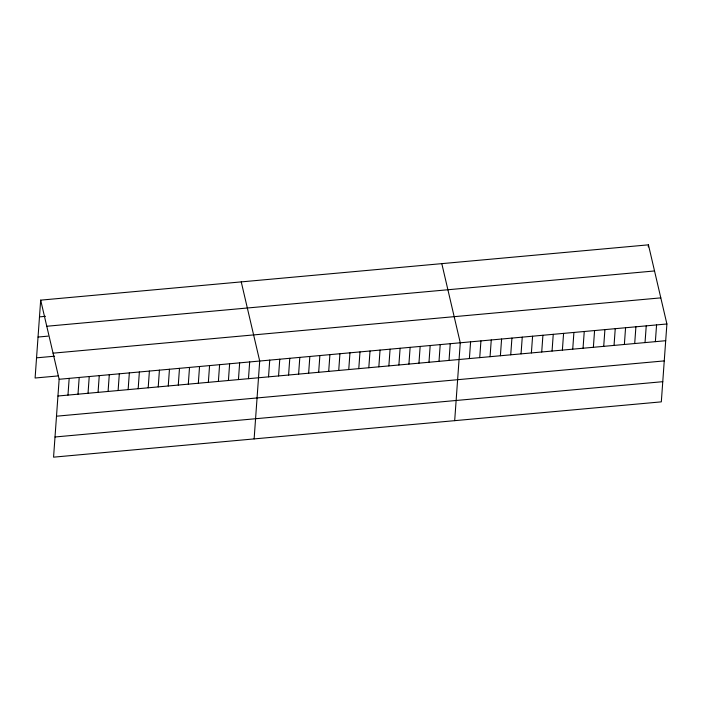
<?xml version="1.0" encoding="UTF-8"?>
<svg xmlns="http://www.w3.org/2000/svg" width="702" height="702" viewBox="0 0 702 702"><rect width="100%" height="100%" fill="white"/><g stroke="black" fill="none" stroke-linecap="round" stroke-linejoin="round"><path stroke-width="1.05" d="M40.681 300.14L59.144 379.282L53.563 457.16L661.319 401.86L666.9 323.982L648.437 244.84L40.681 300.14L35.1 378.018L58.161 375.921M67.971 395.103L69.173 378.369M78.001 394.191L79.203 377.457M88.031 393.278L89.233 376.544M98.061 392.365L99.254 375.631M108.09 391.453L109.284 374.719M118.111 390.54L119.314 373.806M128.141 389.628L129.344 372.894M138.171 388.715L139.373 371.981M148.201 387.802L149.394 371.068M158.222 386.89L159.424 370.156M168.252 385.977L169.454 369.243M178.282 385.065L179.484 368.331M188.311 384.152L189.514 367.418M198.341 383.239L199.535 366.505M208.362 382.327L209.565 365.593M218.392 381.414L219.594 364.68M228.422 380.502L229.624 363.768M238.452 379.589L239.645 362.855M248.482 378.676L249.675 361.942M254.124 438.917L259.705 361.03L241.242 281.888M268.533 376.851L269.735 360.117M278.562 375.939L279.765 359.205M288.592 375.026L289.786 358.292M298.613 374.113L299.815 357.379M308.643 373.21L309.845 356.467M318.673 372.297L319.875 355.554M328.703 371.384L329.905 354.642M338.733 370.472L339.926 353.729M348.754 369.559L349.956 352.816M358.783 368.647L359.986 351.904M368.813 367.734L370.015 351M378.843 366.821L380.036 350.087M388.873 365.909L390.066 349.175M398.894 364.996L400.096 348.262M408.924 364.084L410.126 347.35M418.954 363.171L420.156 346.437M428.983 362.258L430.177 345.524M439.004 361.346L440.207 344.612M449.034 360.433L450.236 343.699M454.685 420.665L460.266 342.787L441.804 263.645M469.392 358.582L470.594 341.848M479.729 357.634L480.931 340.9M490.057 356.695L491.26 339.961M500.394 355.756L501.588 339.022M510.723 354.817L511.925 338.083M521.051 353.878L522.253 337.144M531.388 352.939L532.59 336.205M541.716 352L542.918 335.266M552.053 351.061L553.246 334.319M562.381 350.114L563.583 333.38M572.718 349.175L573.911 332.441M583.046 348.236L584.248 331.502M593.374 347.297L594.576 330.563M603.711 346.358L604.913 329.624M614.039 345.419L615.242 328.685M624.376 344.48L625.57 327.737M634.705 343.532L635.907 326.799M648.288 246.928L648.437 244.84M645.033 342.594L646.235 325.86M655.37 341.655L656.572 324.921M39.479 316.874L45.498 316.33M46.78 326.255L654.527 270.954M38.04 337.048L48.061 336.135M53.054 353.167L660.81 297.867M36.548 357.844L54.598 356.195M59.144 379.282L666.9 323.982M57.95 396.016L665.698 340.716M56.502 416.198L664.25 360.898M55.01 436.986L662.767 381.686"/></g></svg>
